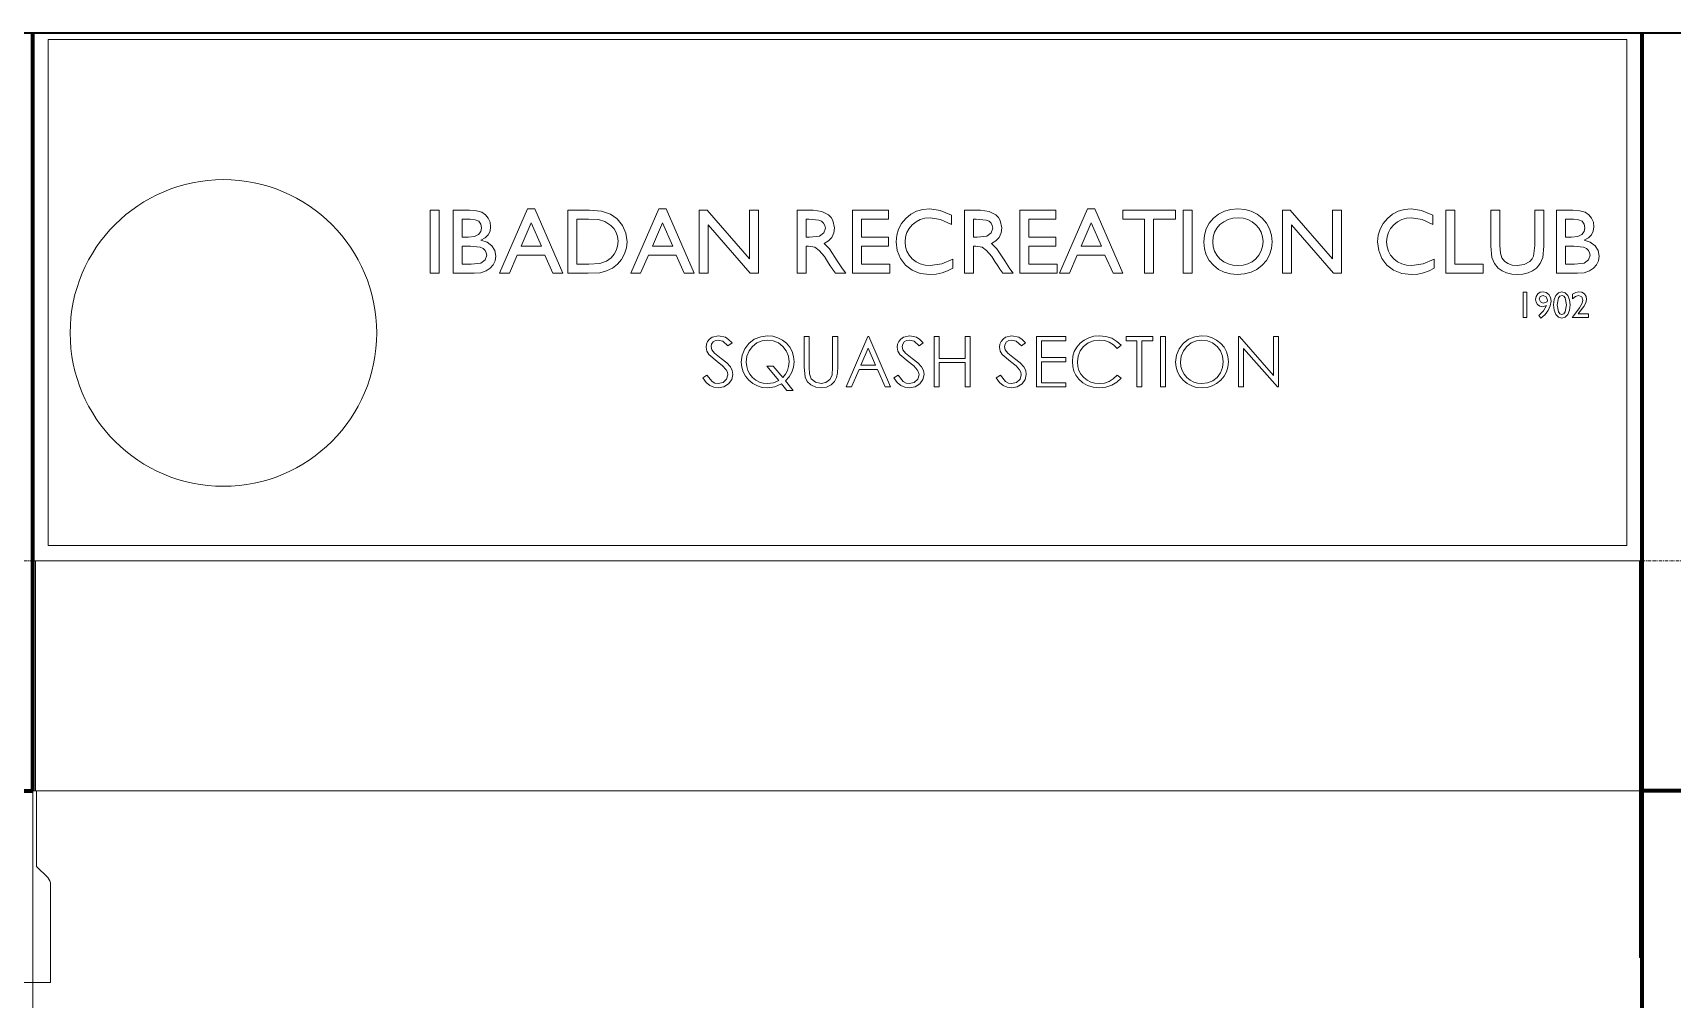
# Model space of a CAD drawing. Header units: inches. Extents: x 22 to 382261, y 22 to 371281.
# Drawn here: x 168533 to 174951, y 142926 to 146707 of the extents above; entities that cross this region are included whole.
import ezdxf

# ---------------------------------------------------------------- set-up
doc = ezdxf.new("R2010")
doc.units = ezdxf.units.IN
doc.header["$MEASUREMENT"] = 0
doc.linetypes.add('Grid Line 1_2_', pattern=[22.225, 12.7, -3.175, 3.175, -3.175])
for name, color, linetype, lineweight in [('A-AREA', 32, 'Continuous', 9), ('A-FLOR-LEVL', 51, 'Continuous', 9), ('A-GENM', 13, 'Continuous', 9), ('A-WALL', 113, 'Continuous', 9), ('I-WALL', 2, 'Continuous', 9), ('Q-CASE', 31, 'Continuous', 9)]:
    doc.layers.add(name, color=color, linetype=linetype, lineweight=lineweight)

# ---------------------------------------------------------------- blocks, each defined once
blk = doc.blocks.new('Walls 1 - Walls 1-356110-Approach Elevation')
at = {"layer": 'A-WALL'}
for p, q in [((-2158.2, 600), (-2158.2, 6416.7)), ((-1938.2, 600), (-1938.2, 6416.7)), ((-1928.2, 600), (-1928.2, 6416.7)), ((-1708.2, 600), (-1708.2, 6416.7)), ((-1693.2, 3450), (-1708.2, 3450)), ((-1693.2, 3155), (-1693.2, 3450)), ((-1649.9, 3111.7), (-1693.2, 3155)), ((-1638.2, 2700), (-1638.2, 3083.4)), ((-1708.2, 2700), (-1638.2, 2700))]:
    blk.add_line(p, q, dxfattribs=at)
blk.add_arc((-1678.2, 3083.4), 40, 0, 45, dxfattribs=at)
blk = doc.blocks.new('Casework 2 - Casework 2-460057-Approach Elevation')
at = {"layer": 'Q-CASE'}
for p, q in [((-1708.2, 6416.7), (-1708.2, 4350)), ((-1648.2, 4410), (-1648.2, 6390)), ((-1648.2, 6390), (4531.8, 6390)), ((4531.8, 6390), (4531.8, 4410)), ((4591.8, 4350), (4591.8, 6416.7)), ((4531.8, 4410), (-1648.2, 4410)), ((-1708.2, 4350), (4591.8, 4350))]:
    blk.add_line(p, q, dxfattribs=at)
blk = doc.blocks.new('Casework 3 - Casework 3-482897-Approach Elevation')
at = {"layer": 'Q-CASE', "lineweight": 35}
blk.add_line((-8728.2, 6416.7), (5461.8, 6416.7), dxfattribs=at)
blk = doc.blocks.new('Casework 5 - Casework 5-493222-Approach Elevation')
at = {"layer": 'Q-CASE'}
for start, end in [(360, 180), (180, 360)]:
    blk.add_arc((-961.9, 5242.1), 600, start, end, dxfattribs=at)
blk = doc.blocks.new('Casework 8 - Casework 8-556727-Approach Elevation')
at = {"layer": 'Q-CASE'}
for p, q in [((-1698.2, 4350), (-1698.2, 3450)), ((4581.8, 2850), (4581.8, 4350.1)), ((4581.8, 2798.9), (4581.8, 2850)), ((4581.8, 2850), (4591.8, 2850)), ((4581.8, 2798.9), (4591.8, 2798.9)), ((-1693.2, 2139), (-1708.2, 2139)), ((-1708.2, 2089), (-1693.2, 2089)), ((1964.8, 2089), (1969.8, 2089)), ((-1693.2, 780), (-1708.2, 780)), ((1048.8, 780), (1043.8, 780)), ((1969.8, 780), (1964.8, 780)), ((-1708.2, 730), (-1693.2, 730)), ((1043.8, 730), (1048.8, 730)), ((1964.8, 730), (1969.8, 730))]:
    blk.add_line(p, q, dxfattribs=at)
blk = doc.blocks.new('Casework 9 - Casework 8-559231-Approach Elevation')
at = {"layer": 'Q-CASE'}
blk.add_line((-1698.2, 4350), (-1698.2, 3450), dxfattribs=at)

msp = doc.modelspace()

# ---------------------------------------------------------------- linework, layer by layer
at = {"layer": 'A-AREA'}
msp.add_line((168533, 143740.7), (174948, 143740.7), dxfattribs=at)
at = {"layer": 'A-FLOR-LEVL', "linetype": 'Grid Line 1_2_'}
for p, q in [((151584.8, 144640.7), (181982.2, 144640.7)), ((151584.8, 143740.7), (181982.2, 143740.7))]:
    msp.add_line(p, q, dxfattribs=at)
at = {"layer": 'A-GENM'}
for p, q in [((170088.3, 146013.4), (170088.3, 145766.4)), ((170123.6, 146013.4), (170088.3, 146013.4)), ((170123.6, 145766.4), (170123.6, 146013.4)), ((170243.1, 146013.4), (170179, 146013.4)), ((170179, 146013.4), (170179, 145766.4)), ((170270, 146011.3), (170243.1, 146013.4)), ((170290.3, 146005.1), (170270, 146011.3)), ((170305.3, 145995.2), (170290.3, 146005.1)), ((170469.4, 146018.4), (170360.4, 145766.4)), ((170498.5, 146018.4), (170469.4, 146018.4)), ((170607.4, 145766.4), (170498.5, 146018.4)), ((170712.6, 146013.4), (170627.5, 146013.4)), ((170627.5, 146013.4), (170627.5, 145766.4)), ((170758.6, 146009.6), (170712.6, 146013.4)), ((170794, 145998.3), (170758.6, 146009.6)), ((170820.9, 145979.6), (170794, 145998.3)), ((170983.5, 146018.4), (170874.5, 145766.4)), ((171012.5, 146018.4), (170983.5, 146018.4)), ((171121.4, 145766.4), (171012.5, 146018.4)), ((171172.3, 146013.4), (171141.6, 146013.4)), ((171141.6, 146013.4), (171141.6, 145766.4)), ((171338.1, 145822.3), (171172.3, 146013.4)), ((171338.1, 146013.4), (171338.1, 145822.3)), ((171373.4, 146013.4), (171338.1, 146013.4)), ((171373.4, 145766.4), (171373.4, 146013.4)), ((171587.7, 146013.4), (171524.6, 146013.4)), ((171524.6, 146013.4), (171524.6, 145766.4)), ((171621.9, 146008.7), (171587.7, 146013.4)), ((171648.3, 145994.8), (171621.9, 146008.7)), ((171741.3, 146013.4), (171741.3, 145766.4)), ((171882.4, 146013.4), (171741.3, 146013.4)), ((171882.4, 145978.1), (171882.4, 146013.4)), ((171992.9, 146009.1), (171970.6, 145997.4)), ((172017.4, 146016.1), (171992.9, 146009.1)), ((172044.1, 146018.4), (172017.4, 146016.1)), ((172084.6, 146012.1), (172044.1, 146018.4)), ((172129.3, 145993.2), (172084.6, 146012.1)), ((172242.8, 146013.4), (172179.7, 146013.4)), ((172179.7, 146013.4), (172179.7, 145766.4)), ((172277.1, 146008.7), (172242.8, 146013.4)), ((172303.4, 145994.8), (172277.1, 146008.7)), ((172396.4, 146013.4), (172396.4, 145766.4)), ((172537.5, 146013.4), (172396.4, 146013.4)), ((172537.5, 145978.1), (172537.5, 146013.4)), ((172661.6, 146018.4), (172552.7, 145766.4)), ((172690.7, 146018.4), (172661.6, 146018.4)), ((172799.6, 145766.4), (172690.7, 146018.4)), ((172799.6, 146013.4), (172799.6, 145978.1)), ((173006.2, 146013.4), (172799.6, 146013.4)), ((173006.2, 145978.1), (173006.2, 146013.4)), ((173036.5, 146013.4), (173036.5, 145766.4)), ((173071.7, 146013.4), (173036.5, 146013.4)), ((173071.7, 145766.4), (173071.7, 146013.4)), ((173197.4, 146009.2), (173174.9, 145997.7)), ((173222.5, 146016.1), (173197.4, 146009.2)), ((173250, 146018.4), (173222.5, 146016.1)), ((173277.6, 146016.1), (173250, 146018.4)), ((173302.8, 146009.2), (173277.6, 146016.1)), ((173325.5, 145997.7), (173302.8, 146009.2)), ((173455.2, 146013.4), (173424.5, 146013.4)), ((173424.5, 146013.4), (173424.5, 145766.4)), ((173621.1, 145822.3), (173455.2, 146013.4)), ((173621.1, 146013.4), (173621.1, 145822.3)), ((173656.3, 146013.4), (173621.1, 146013.4)), ((173656.3, 145766.4), (173656.3, 146013.4)), ((173877.7, 146009.1), (173855.4, 145997.4)), ((173902.2, 146016.1), (173877.7, 146009.1)), ((173928.9, 146018.4), (173902.2, 146016.1)), ((173969.4, 146012.1), (173928.9, 146018.4)), ((174014.1, 145993.2), (173969.4, 146012.1)), ((174064.5, 146013.4), (174064.5, 145766.4)), ((174099.8, 146013.4), (174064.5, 146013.4)), ((174099.8, 145801.7), (174099.8, 146013.4)), ((174276.2, 146013.4), (174240.9, 146013.4)), ((174240.9, 146013.4), (174240.9, 145872.3)), ((174276.2, 145874.5), (174276.2, 146013.4)), ((174412.3, 146013.4), (174412.3, 145874.5)), ((174447.6, 146013.4), (174412.3, 146013.4)), ((174447.6, 145872), (174447.6, 146013.4)), ((174562, 146013.4), (174497.9, 146013.4)), ((174497.9, 146013.4), (174497.9, 145766.4)), ((174589, 146011.3), (174562, 146013.4)), ((174609.3, 146005.1), (174589, 146011.3)), ((174624.2, 145995.2), (174609.3, 146005.1)), ((170214.3, 145907.5), (170214.3, 145978.1)), ((170214.3, 145978.1), (170244.7, 145978.1)), ((170244.7, 145978.1), (170264.5, 145976)), ((170264.5, 145976), (170278.6, 145969.7)), ((170278.6, 145969.7), (170287.1, 145959.1)), ((170289.9, 145944.3), (170286.9, 145929.5)), ((170287.1, 145959.1), (170289.9, 145944.3)), ((170316.2, 145982.2), (170305.3, 145995.2)), ((170322.9, 145966.4), (170316.2, 145982.2)), ((170322.8, 145931.3), (170325.2, 145948.4)), ((170325.2, 145948.4), (170322.9, 145966.4)), ((170444.2, 145872.3), (170483.9, 145964.1)), ((170483.9, 145964.1), (170524, 145872.3)), ((170662.8, 145801.7), (170662.8, 145978.1)), ((170662.8, 145978.1), (170708.8, 145978.1)), ((170708.8, 145978.1), (170747.2, 145976.3)), ((170747.2, 145976.3), (170772.5, 145968.6)), ((170772.5, 145968.6), (170796.1, 145953.8)), ((170796.1, 145953.8), (170808.4, 145940.9)), ((170808.4, 145940.9), (170817.1, 145926.2)), ((170841.7, 145953.7), (170820.9, 145979.6)), ((170854.9, 145923), (170841.7, 145953.7)), ((170958.3, 145872.3), (170997.9, 145964.1)), ((170997.9, 145964.1), (171038, 145872.3)), ((171176.9, 145766.4), (171176.9, 145956.1)), ((171176.9, 145956.1), (171341.4, 145766.4)), ((171559.9, 145907.5), (171559.9, 145978.1)), ((171559.9, 145978.1), (171571.1, 145978.1)), ((171571.1, 145978.1), (171610.5, 145974.6)), ((171610.5, 145974.6), (171621, 145969.8)), ((171621, 145969.8), (171628.9, 145962.5)), ((171628.9, 145962.5), (171633.8, 145953.4)), ((171635.5, 145943.4), (171629.6, 145924.3)), ((171633.8, 145953.4), (171635.5, 145943.4)), ((171658.1, 145984.6), (171648.3, 145994.8)), ((171665.1, 145972.9), (171658.1, 145984.6)), ((171670.7, 145944.4), (171665.1, 145972.9)), ((171668.1, 145924.2), (171670.7, 145944.4)), ((171776.6, 145907.5), (171776.6, 145978.1)), ((171776.6, 145978.1), (171882.4, 145978.1)), ((171922.1, 145939.3), (171915, 145915.2)), ((171934, 145961.3), (171922.1, 145939.3)), ((171950.6, 145981.1), (171934, 145961.3)), ((171970.6, 145997.4), (171950.6, 145981.1)), ((171954.9, 145926.3), (171963.5, 145942.2)), ((171963.5, 145942.2), (171975.7, 145956.4)), ((171975.7, 145956.4), (171990.4, 145968.1)), ((171990.4, 145968.1), (172007, 145976.5)), ((172007, 145976.5), (172025.3, 145981.5)), ((172025.3, 145981.5), (172045.5, 145983.1)), ((172045.5, 145983.1), (172086.9, 145976.8)), ((172086.9, 145976.8), (172129.3, 145957.9)), ((172129.3, 145957.9), (172129.3, 145993.2)), ((172215, 145907.5), (172215, 145978.1)), ((172215, 145978.1), (172226.3, 145978.1)), ((172226.3, 145978.1), (172265.6, 145974.6)), ((172265.6, 145974.6), (172276.2, 145969.8)), ((172276.2, 145969.8), (172284.1, 145962.5)), ((172284.1, 145962.5), (172289, 145953.4)), ((172290.6, 145943.4), (172284.7, 145924.3)), ((172289, 145953.4), (172290.6, 145943.4)), ((172313.3, 145984.6), (172303.4, 145994.8)), ((172320.3, 145972.9), (172313.3, 145984.6)), ((172325.9, 145944.4), (172320.3, 145972.9)), ((172323.3, 145924.2), (172325.9, 145944.4)), ((172431.7, 145907.5), (172431.7, 145978.1)), ((172431.7, 145978.1), (172537.5, 145978.1)), ((172636.4, 145872.3), (172676.1, 145964.1)), ((172676.1, 145964.1), (172716.2, 145872.3)), ((172799.6, 145978.1), (172885.3, 145978.1)), ((172885.3, 145978.1), (172885.3, 145766.4)), ((172920.6, 145766.4), (172920.6, 145978.1)), ((172920.6, 145978.1), (173006.2, 145978.1)), ((173126.5, 145940), (173119.5, 145915.6)), ((173138.3, 145962), (173126.5, 145940)), ((173154.8, 145981.6), (173138.3, 145962)), ((173174.9, 145997.7), (173154.8, 145981.6)), ((173159.3, 145926.7), (173168.1, 145942.6)), ((173168.1, 145942.6), (173180.3, 145956.7)), ((173180.3, 145956.7), (173195.1, 145968.3)), ((173195.1, 145968.3), (173212, 145976.5)), ((173212, 145976.5), (173230.7, 145981.5)), ((173230.7, 145981.5), (173251.4, 145983.1)), ((173251.4, 145983.1), (173271.1, 145981.5)), ((173271.1, 145981.5), (173289.2, 145976.5)), ((173289.2, 145976.5), (173305.8, 145968.1)), ((173305.8, 145968.1), (173320.7, 145956.4)), ((173320.7, 145956.4), (173333, 145942.3)), ((173345.9, 145981.6), (173325.5, 145997.7)), ((173333, 145942.3), (173341.9, 145926.7)), ((173362.7, 145962.1), (173345.9, 145981.6)), ((173374.6, 145940.2), (173362.7, 145962.1)), ((173381.8, 145916), (173374.6, 145940.2)), ((173459.8, 145766.4), (173459.8, 145956.1)), ((173459.8, 145956.1), (173624.3, 145766.4)), ((173806.9, 145939.3), (173799.8, 145915.2)), ((173818.8, 145961.3), (173806.9, 145939.3)), ((173835.4, 145981.1), (173818.8, 145961.3)), ((173855.4, 145997.4), (173835.4, 145981.1)), ((173839.7, 145926.3), (173848.3, 145942.2)), ((173848.3, 145942.2), (173860.5, 145956.4)), ((173860.5, 145956.4), (173875.3, 145968.1)), ((173875.3, 145968.1), (173891.8, 145976.5)), ((173891.8, 145976.5), (173910.2, 145981.5)), ((173910.2, 145981.5), (173930.3, 145983.1)), ((173930.3, 145983.1), (173971.7, 145976.8)), ((173971.7, 145976.8), (174014.1, 145957.9)), ((174014.1, 145957.9), (174014.1, 145993.2)), ((174533.2, 145907.5), (174533.2, 145978.1)), ((174533.2, 145978.1), (174563.6, 145978.1)), ((174563.6, 145978.1), (174583.4, 145976)), ((174583.4, 145976), (174597.5, 145969.7)), ((174597.5, 145969.7), (174606, 145959.1)), ((174608.8, 145944.3), (174605.8, 145929.5)), ((174606, 145959.1), (174608.8, 145944.3)), ((174635.2, 145982.2), (174624.2, 145995.2)), ((174641.9, 145966.4), (174635.2, 145982.2)), ((174641.7, 145931.3), (174644.1, 145948.4)), ((174644.1, 145948.4), (174641.9, 145966.4)), ((170237.8, 145907.5), (170214.3, 145907.5)), ((170214.3, 145801.7), (170214.3, 145872.3)), ((170214.3, 145872.3), (170246.9, 145872.3)), ((170261.9, 145910.1), (170237.8, 145907.5)), ((170246.9, 145872.3), (170284.9, 145868.1)), ((170278, 145917.8), (170261.9, 145910.1)), ((170286.9, 145929.5), (170278, 145917.8)), ((170287.2, 145895.7), (170303.8, 145904.9)), ((170311.1, 145887.6), (170287.2, 145895.7)), ((170303.8, 145904.9), (170315.7, 145916.8)), ((170329.6, 145873.6), (170311.1, 145887.6)), ((170315.7, 145916.8), (170322.8, 145931.3)), ((170341.4, 145855), (170329.6, 145873.6)), ((170524, 145872.3), (170444.2, 145872.3)), ((170817.1, 145926.2), (170822.3, 145909.7)), ((170822.4, 145872.9), (170817.3, 145856)), ((170822.3, 145909.7), (170824.1, 145891.5)), ((170824.1, 145891.5), (170822.4, 145872.9)), ((170859.4, 145889.7), (170854.9, 145923)), ((170856.9, 145865.4), (170859.4, 145889.7)), ((171038, 145872.3), (170958.3, 145872.3)), ((171574.1, 145907.5), (171559.9, 145907.5)), ((171559.9, 145766.4), (171559.9, 145872.3)), ((171559.9, 145872.3), (171569.3, 145872.3)), ((171569.3, 145872.3), (171594.7, 145868.4)), ((171613.1, 145911.7), (171574.1, 145907.5)), ((171629.6, 145924.3), (171613.1, 145911.7)), ((171630.3, 145883.4), (171647.6, 145893.2)), ((171651.4, 145861.7), (171630.3, 145883.4)), ((171647.6, 145893.2), (171660.3, 145907)), ((171660.3, 145907), (171668.1, 145924.2)), ((171882.4, 145907.5), (171776.6, 145907.5)), ((171776.6, 145801.7), (171776.6, 145872.3)), ((171776.6, 145872.3), (171882.4, 145872.3)), ((171882.4, 145872.3), (171882.4, 145907.5)), ((171915, 145915.2), (171912.6, 145888.9)), ((171912.6, 145888.9), (171916.8, 145855.7)), ((171947.9, 145889.4), (171949.6, 145908.7)), ((171949.6, 145870.1), (171947.9, 145889.4)), ((171949.6, 145908.7), (171954.9, 145926.3)), ((171954.8, 145852.5), (171949.6, 145870.1)), ((172229.3, 145907.5), (172215, 145907.5)), ((172215, 145766.4), (172215, 145872.3)), ((172215, 145872.3), (172224.5, 145872.3)), ((172224.5, 145872.3), (172249.8, 145868.4)), ((172268.2, 145911.7), (172229.3, 145907.5)), ((172284.7, 145924.3), (172268.2, 145911.7)), ((172285.5, 145883.4), (172302.7, 145893.2)), ((172306.6, 145861.7), (172285.5, 145883.4)), ((172302.7, 145893.2), (172315.4, 145907)), ((172315.4, 145907), (172323.3, 145924.2)), ((172537.5, 145907.5), (172431.7, 145907.5)), ((172431.7, 145801.7), (172431.7, 145872.3)), ((172431.7, 145872.3), (172537.5, 145872.3)), ((172537.5, 145872.3), (172537.5, 145907.5)), ((172716.2, 145872.3), (172636.4, 145872.3)), ((173119.5, 145915.6), (173117.1, 145888.7)), ((173117.1, 145888.7), (173119.4, 145862.5)), ((173152.4, 145889.3), (173154.1, 145908.9)), ((173154.1, 145870.2), (173152.4, 145889.3)), ((173154.1, 145908.9), (173159.3, 145926.7)), ((173159.4, 145852.8), (173154.1, 145870.2)), ((173341.9, 145926.7), (173347.2, 145909.5)), ((173347.2, 145871.4), (173341.9, 145853.8)), ((173347.2, 145909.5), (173348.9, 145890.7)), ((173348.9, 145890.7), (173347.2, 145871.4)), ((173384.2, 145889.4), (173381.8, 145916)), ((173381.8, 145862.9), (173384.2, 145889.4)), ((173799.8, 145915.2), (173797.4, 145888.9)), ((173797.4, 145888.9), (173801.6, 145855.7)), ((173832.7, 145889.4), (173834.5, 145908.7)), ((173834.5, 145870.1), (173832.7, 145889.4)), ((173834.5, 145908.7), (173839.7, 145926.3)), ((173839.6, 145852.5), (173834.5, 145870.1)), ((174240.9, 145872.3), (174244.8, 145828.1)), ((174278.1, 145845.2), (174276.2, 145874.5)), ((174412.3, 145874.5), (174407.9, 145833.6)), ((174443.5, 145828.6), (174447.6, 145872)), ((174556.7, 145907.5), (174533.2, 145907.5)), ((174533.2, 145801.7), (174533.2, 145872.3)), ((174533.2, 145872.3), (174565.8, 145872.3)), ((174580.9, 145910.1), (174556.7, 145907.5)), ((174565.8, 145872.3), (174603.9, 145868.1)), ((174596.9, 145917.8), (174580.9, 145910.1)), ((174605.8, 145929.5), (174596.9, 145917.8)), ((174606.1, 145895.7), (174622.7, 145904.9)), ((174630, 145887.6), (174606.1, 145895.7)), ((174622.7, 145904.9), (174634.6, 145916.8)), ((174648.5, 145873.6), (174630, 145887.6)), ((174634.6, 145916.8), (174641.7, 145931.3)), ((174660.3, 145855), (174648.5, 145873.6)), ((170287.5, 145805.8), (170248.6, 145801.7)), ((170284.9, 145868.1), (170295.6, 145862.9)), ((170303.9, 145818.4), (170287.5, 145805.8)), ((170295.6, 145862.9), (170303.5, 145855.5)), ((170303.5, 145855.5), (170308.4, 145846.6)), ((170310, 145836.9), (170303.9, 145818.4)), ((170308.4, 145846.6), (170310, 145836.9)), ((170335.8, 145799.6), (170342.9, 145815.3)), ((170345.3, 145833.1), (170341.4, 145855)), ((170342.9, 145815.3), (170345.3, 145833.1)), ((170398.5, 145766.4), (170429, 145837)), ((170429, 145837), (170537.6, 145837)), ((170537.6, 145837), (170569.3, 145766.4)), ((170778.2, 145814), (170752.7, 145805.2)), ((170796.8, 145827.1), (170778.2, 145814)), ((170808.8, 145840.7), (170796.8, 145827.1)), ((170817.3, 145856), (170808.8, 145840.7)), ((170821.8, 145802.3), (170837.8, 145820.9)), ((170837.8, 145820.9), (170849.6, 145842.2)), ((170849.6, 145842.2), (170856.9, 145865.4)), ((170912.5, 145766.4), (170943.1, 145837)), ((170943.1, 145837), (171051.7, 145837)), ((171051.7, 145837), (171083.4, 145766.4)), ((171594.7, 145868.4), (171611.6, 145855.9)), ((171611.6, 145855.9), (171632, 145832.1)), ((171632, 145832.1), (171643.9, 145813)), ((171643.9, 145813), (171654.9, 145795.2)), ((171682.3, 145815), (171651.4, 145861.7)), ((171703, 145783.8), (171682.3, 145815)), ((171916.8, 145855.7), (171929.4, 145824.8)), ((171929.4, 145824.8), (171949.1, 145798.4)), ((171963.5, 145836.7), (171954.8, 145852.5)), ((171975.6, 145822.8), (171963.5, 145836.7)), ((171990.4, 145811.4), (171975.6, 145822.8)), ((172007.1, 145803.2), (171990.4, 145811.4)), ((172134.4, 145821.9), (172090.9, 145803)), ((172134.4, 145786.6), (172134.4, 145821.9)), ((172249.8, 145868.4), (172266.7, 145855.9)), ((172266.7, 145855.9), (172287.1, 145832.1)), ((172287.1, 145832.1), (172299, 145813)), ((172299, 145813), (172310.1, 145795.2)), ((172337.5, 145815), (172306.6, 145861.7)), ((172358.2, 145783.8), (172337.5, 145815)), ((172590.7, 145766.4), (172621.3, 145837)), ((172621.3, 145837), (172729.8, 145837)), ((172729.8, 145837), (172761.6, 145766.4)), ((173119.4, 145862.5), (173126.5, 145838.6)), ((173126.5, 145838.6), (173138.1, 145817)), ((173138.1, 145817), (173154.5, 145797.7)), ((173168.1, 145837.1), (173159.4, 145852.8)), ((173180.3, 145823.1), (173168.1, 145837.1)), ((173195.2, 145811.5), (173180.3, 145823.1)), ((173211.8, 145803.3), (173195.2, 145811.5)), ((173305.7, 145811.8), (173289, 145803.4)), ((173320.7, 145823.6), (173305.7, 145811.8)), ((173333, 145837.9), (173320.7, 145823.6)), ((173341.9, 145853.8), (173333, 145837.9)), ((173345.5, 145797.7), (173362.5, 145817)), ((173362.5, 145817), (173374.5, 145838.8)), ((173374.5, 145838.8), (173381.8, 145862.9)), ((173801.6, 145855.7), (173814.2, 145824.8)), ((173814.2, 145824.8), (173833.9, 145798.4)), ((173848.3, 145836.7), (173839.6, 145852.5)), ((173860.4, 145822.8), (173848.3, 145836.7)), ((173875.2, 145811.4), (173860.4, 145822.8)), ((173891.9, 145803.2), (173875.2, 145811.4)), ((174019.2, 145821.9), (173975.7, 145803)), ((174019.2, 145786.6), (174019.2, 145821.9)), ((174244.8, 145828.1), (174254.6, 145804.3)), ((174283.8, 145826.5), (174278.1, 145845.2)), ((174293.5, 145814.3), (174283.8, 145826.5)), ((174307.2, 145804.8), (174293.5, 145814.3)), ((174393.4, 145813), (174371.5, 145800.8)), ((174402, 145822.5), (174393.4, 145813)), ((174407.9, 145833.6), (174402, 145822.5)), ((174433.5, 145804.3), (174443.5, 145828.6)), ((174606.4, 145805.8), (174567.6, 145801.7)), ((174603.9, 145868.1), (174614.5, 145862.9)), ((174622.8, 145818.4), (174606.4, 145805.8)), ((174614.5, 145862.9), (174622.4, 145855.5)), ((174622.4, 145855.5), (174627.3, 145846.6)), ((174629, 145836.9), (174622.8, 145818.4)), ((174627.3, 145846.6), (174629, 145836.9)), ((174654.7, 145799.6), (174661.9, 145815.3)), ((174664.3, 145833.1), (174660.3, 145855)), ((174661.9, 145815.3), (174664.3, 145833.1)), ((170088.3, 145766.4), (170123.6, 145766.4)), ((170179, 145766.4), (170261.3, 145766.4)), ((170248.6, 145801.7), (170214.3, 145801.7)), ((170261.3, 145766.4), (170286.8, 145768.8)), ((170286.8, 145768.8), (170307.6, 145775.7)), ((170307.6, 145775.7), (170323.9, 145786.3)), ((170323.9, 145786.3), (170335.8, 145799.6)), ((170360.4, 145766.4), (170398.5, 145766.4)), ((170569.3, 145766.4), (170607.4, 145766.4)), ((170627.5, 145766.4), (170707.3, 145766.4)), ((170709.9, 145801.7), (170662.8, 145801.7)), ((170707.3, 145766.4), (170752.9, 145768.3)), ((170752.7, 145805.2), (170709.9, 145801.7)), ((170752.9, 145768.3), (170779, 145775.7)), ((170779, 145775.7), (170801.9, 145786.9)), ((170801.9, 145786.9), (170821.8, 145802.3)), ((170874.5, 145766.4), (170912.5, 145766.4)), ((171083.4, 145766.4), (171121.4, 145766.4)), ((171141.6, 145766.4), (171176.9, 145766.4)), ((171341.4, 145766.4), (171373.4, 145766.4)), ((171524.6, 145766.4), (171559.9, 145766.4)), ((171654.9, 145795.2), (171661.8, 145785.5)), ((171661.8, 145785.5), (171663.9, 145782.6)), ((171663.9, 145782.6), (171674.8, 145766.4)), ((171674.8, 145766.4), (171716.1, 145766.4)), ((171716.1, 145766.4), (171703, 145783.8)), ((171741.3, 145766.4), (171887.4, 145766.4)), ((171887.4, 145801.7), (171776.6, 145801.7)), ((171887.4, 145766.4), (171887.4, 145801.7)), ((171949.1, 145798.4), (171974.8, 145778.3)), ((171974.8, 145778.3), (172006.7, 145765.6)), ((172006.7, 145765.6), (172044.8, 145761.4)), ((172025.8, 145798.3), (172007.1, 145803.2)), ((172046.3, 145796.7), (172025.8, 145798.3)), ((172044.8, 145761.4), (172069.5, 145763)), ((172090.9, 145803), (172046.3, 145796.7)), ((172069.5, 145763), (172092.6, 145767.7)), ((172092.6, 145767.7), (172114.3, 145775.6)), ((172114.3, 145775.6), (172134.4, 145786.6)), ((172179.7, 145766.4), (172215, 145766.4)), ((172310.1, 145795.2), (172316.9, 145785.5)), ((172316.9, 145785.5), (172319, 145782.6)), ((172319, 145782.6), (172329.9, 145766.4)), ((172329.9, 145766.4), (172371.2, 145766.4)), ((172371.2, 145766.4), (172358.2, 145783.8)), ((172396.4, 145766.4), (172542.6, 145766.4)), ((172542.6, 145801.7), (172431.7, 145801.7)), ((172542.6, 145766.4), (172542.6, 145801.7)), ((172552.7, 145766.4), (172590.7, 145766.4)), ((172761.6, 145766.4), (172799.6, 145766.4)), ((172885.3, 145766.4), (172920.6, 145766.4)), ((173036.5, 145766.4), (173071.7, 145766.4)), ((173154.5, 145797.7), (173174.4, 145781.8)), ((173174.4, 145781.8), (173196.6, 145770.5)), ((173196.6, 145770.5), (173221.2, 145763.7)), ((173230.1, 145798.3), (173211.8, 145803.3)), ((173221.2, 145763.7), (173248.1, 145761.4)), ((173250.3, 145796.7), (173230.1, 145798.3)), ((173248.1, 145761.4), (173276.2, 145763.7)), ((173270.5, 145798.4), (173250.3, 145796.7)), ((173289, 145803.4), (173270.5, 145798.4)), ((173276.2, 145763.7), (173301.8, 145770.5)), ((173301.8, 145770.5), (173324.9, 145781.8)), ((173324.9, 145781.8), (173345.5, 145797.7)), ((173424.5, 145766.4), (173459.8, 145766.4)), ((173624.3, 145766.4), (173656.3, 145766.4)), ((173833.9, 145798.4), (173859.7, 145778.3)), ((173859.7, 145778.3), (173891.5, 145765.6)), ((173891.5, 145765.6), (173929.7, 145761.4)), ((173910.6, 145798.3), (173891.9, 145803.2)), ((173931.2, 145796.7), (173910.6, 145798.3)), ((173929.7, 145761.4), (173954.3, 145763)), ((173975.7, 145803), (173931.2, 145796.7)), ((173954.3, 145763), (173977.4, 145767.7)), ((173977.4, 145767.7), (173999.1, 145775.6)), ((173999.1, 145775.6), (174019.2, 145786.6)), ((174064.5, 145766.4), (174210.7, 145766.4)), ((174210.7, 145801.7), (174099.8, 145801.7)), ((174210.7, 145766.4), (174210.7, 145801.7)), ((174254.6, 145804.3), (174269.1, 145786.8)), ((174269.1, 145786.8), (174284.5, 145775.7)), ((174284.5, 145775.7), (174302.1, 145767.7)), ((174302.1, 145767.7), (174322.1, 145763)), ((174324.2, 145798.7), (174307.2, 145804.8)), ((174322.1, 145763), (174344.4, 145761.4)), ((174344.1, 145796.7), (174324.2, 145798.7)), ((174371.5, 145800.8), (174344.1, 145796.7)), ((174344.4, 145761.4), (174366.3, 145763)), ((174366.3, 145763), (174386.1, 145767.8)), ((174386.1, 145767.8), (174403.7, 145775.8)), ((174403.7, 145775.8), (174419, 145786.9)), ((174419, 145786.9), (174433.5, 145804.3)), ((174497.9, 145766.4), (174580.2, 145766.4)), ((174567.6, 145801.7), (174533.2, 145801.7)), ((174580.2, 145766.4), (174605.7, 145768.8)), ((174605.7, 145768.8), (174626.6, 145775.7)), ((174626.6, 145775.7), (174642.9, 145786.3)), ((174642.9, 145786.3), (174654.7, 145799.6)), ((174367.3, 145692), (174367.3, 145593.2)), ((174381.4, 145692), (174367.3, 145692)), ((174381.4, 145593.2), (174381.4, 145692)), ((174424.2, 145685.4), (174417.8, 145675.9)), ((174433.6, 145691.9), (174424.2, 145685.4)), ((174444.9, 145694), (174433.6, 145691.9)), ((174434.2, 145675.5), (174445.3, 145679.9)), ((174457.4, 145691.5), (174444.9, 145694)), ((174445.3, 145679.9), (174457.4, 145674.8)), ((174467.4, 145683.8), (174457.4, 145691.5)), ((174474, 145672), (174467.4, 145683.8)), ((174495.4, 145679.7), (174488.5, 145663.2)), ((174505.8, 145690.5), (174495.4, 145679.7)), ((174505.3, 145669.9), (174511.1, 145677.4)), ((174519, 145694), (174505.8, 145690.5)), ((174511.1, 145677.4), (174519.3, 145679.9)), ((174531.6, 145690.4), (174519, 145694)), ((174519.3, 145679.9), (174526.5, 145677.4)), ((174526.5, 145677.4), (174532, 145669.8)), ((174541.8, 145679.5), (174531.6, 145690.4)), ((174548.5, 145663.1), (174541.8, 145679.5)), ((174572.8, 145691.6), (174560.8, 145684.3)), ((174560.8, 145684.3), (174560.8, 145665.8)), ((174571.4, 145676.2), (174583.4, 145679.9)), ((174585, 145694), (174572.8, 145691.6)), ((174583.4, 145679.9), (174596.3, 145674.9)), ((174597, 145691.9), (174585, 145694)), ((174606.7, 145685.5), (174597, 145691.9)), ((174613.1, 145675.8), (174606.7, 145685.5)), ((174417.8, 145675.9), (174415.7, 145664.4)), ((174415.7, 145664.4), (174417.7, 145653.4)), ((174417.7, 145653.4), (174423.7, 145644.1)), ((174423.7, 145644.1), (174432.5, 145637.7)), ((174447.3, 145619.2), (174427.8, 145601.3)), ((174429.8, 145664.6), (174434.2, 145675.5)), ((174434.6, 145654.1), (174429.8, 145664.6)), ((174432.5, 145637.7), (174442.9, 145635.6)), ((174446, 145649.7), (174434.6, 145654.1)), ((174442.9, 145635.6), (174458.5, 145640.8)), ((174461.2, 145654.9), (174446, 145649.7)), ((174458.5, 145640.8), (174447.3, 145619.2)), ((174452.3, 145603.9), (174465, 145620.5)), ((174457.4, 145674.8), (174462.1, 145661.8)), ((174462.1, 145661.8), (174461.2, 145654.9)), ((174465, 145620.5), (174473.4, 145639)), ((174473.4, 145639), (174476.2, 145657.4)), ((174476.2, 145657.4), (174474, 145672)), ((174488.5, 145663.2), (174486.3, 145642.4)), ((174486.3, 145642.4), (174488.5, 145621.6)), ((174488.5, 145621.6), (174495.1, 145605.3)), ((174500.4, 145642.8), (174505.3, 145669.9)), ((174505.2, 145615.3), (174500.4, 145642.8)), ((174510.9, 145607.8), (174505.2, 145615.3)), ((174531.8, 145615.3), (174526, 145607.8)), ((174536.7, 145642.4), (174531.8, 145615.3)), ((174532, 145669.8), (174536.7, 145642.4)), ((174541.8, 145605.5), (174548.5, 145622)), ((174550.8, 145642.7), (174548.5, 145663.1)), ((174548.5, 145622), (174550.8, 145642.7)), ((174560.8, 145665.8), (174571.4, 145676.2)), ((174587.3, 145631), (174564.8, 145601.4)), ((174585.5, 145612), (174605, 145635.8)), ((174598.6, 145649.2), (174587.3, 145631)), ((174596.3, 145674.9), (174601.2, 145661.4)), ((174601.2, 145661.4), (174598.6, 145649.2)), ((174605, 145635.8), (174613, 145651.2)), ((174613, 145651.2), (174615.3, 145663.8)), ((174615.3, 145663.8), (174613.1, 145675.8)), ((174367.3, 145593.2), (174381.4, 145593.2)), ((174427.8, 145601.3), (174436.5, 145591.2)), ((174436.5, 145591.2), (174452.3, 145603.9)), ((174495.1, 145605.3), (174505.3, 145594.7)), ((174505.3, 145594.7), (174518.5, 145591.2)), ((174518.5, 145605.3), (174510.9, 145607.8)), ((174526, 145607.8), (174518.5, 145605.3)), ((174518.5, 145591.2), (174531.5, 145594.8)), ((174531.5, 145594.8), (174541.8, 145605.5)), ((174564.8, 145601.4), (174558.8, 145593.2)), ((174558.8, 145593.2), (174623.3, 145593.2)), ((174581.8, 145607.4), (174585.5, 145612)), ((174623.3, 145607.4), (174581.8, 145607.4)), ((174623.3, 145593.2), (174623.3, 145607.4)), ((171170.1, 145488.9), (171168.5, 145477.1)), ((171174.8, 145499.7), (171170.1, 145488.9)), ((171182.4, 145508.8), (171174.8, 145499.7)), ((171192.6, 145515.8), (171182.4, 145508.8)), ((171188.2, 145479.7), (171190.2, 145489.7)), ((171190.2, 145489.7), (171196.1, 145497.9)), ((171217.4, 145521.7), (171192.6, 145515.8)), ((171196.1, 145497.9), (171205.2, 145503.4)), ((171205.2, 145503.4), (171216.5, 145505.3)), ((171216.5, 145505.3), (171234.3, 145500.8)), ((171244, 145515.9), (171217.4, 145521.7)), ((171234.3, 145500.8), (171254.1, 145482.3)), ((171256.8, 145507.7), (171244, 145515.9)), ((171254.1, 145482.3), (171270.3, 145494.6)), ((171270.3, 145494.6), (171256.8, 145507.7)), ((171336.3, 145492.2), (171320.1, 145470.9)), ((171357.5, 145508.2), (171336.3, 145492.2)), ((171350.3, 145480.3), (171367.7, 145493.8)), ((171382.4, 145518.3), (171357.5, 145508.2)), ((171367.7, 145493.8), (171388, 145502.4)), ((171409.5, 145521.7), (171382.4, 145518.3)), ((171388, 145502.4), (171409.6, 145505.3)), ((171430.5, 145519.9), (171409.5, 145521.7)), ((171409.6, 145505.3), (171431.1, 145502.4)), ((171449.8, 145514.4), (171430.5, 145519.9)), ((171431.1, 145502.4), (171451.6, 145493.7)), ((171467.3, 145505.2), (171449.8, 145514.4)), ((171451.6, 145493.7), (171469.3, 145480.2)), ((171483.1, 145492.4), (171467.3, 145505.2)), ((171496.3, 145477), (171483.1, 145492.4)), ((171552.5, 145518.4), (171552.5, 145400.5)), ((171572.2, 145518.4), (171552.5, 145518.4)), ((171572.2, 145399.1), (171572.2, 145518.4)), ((171683.8, 145518.4), (171664.1, 145518.4)), ((171664.1, 145518.4), (171664.1, 145399.1)), ((171683.8, 145400.5), (171683.8, 145518.4)), ((171801.9, 145518.4), (171716.6, 145321.5)), ((171805.2, 145518.4), (171801.9, 145518.4)), ((171890.5, 145321.5), (171805.2, 145518.4)), ((171918.3, 145488.9), (171916.8, 145477.1)), ((171923.1, 145499.7), (171918.3, 145488.9)), ((171930.7, 145508.8), (171923.1, 145499.7)), ((171940.8, 145515.8), (171930.7, 145508.8)), ((171936.5, 145479.7), (171938.4, 145489.7)), ((171938.4, 145489.7), (171944.3, 145497.9)), ((171965.6, 145521.7), (171940.8, 145515.8)), ((171944.3, 145497.9), (171953.4, 145503.4)), ((171953.4, 145503.4), (171964.7, 145505.3)), ((171964.7, 145505.3), (171982.6, 145500.8)), ((171992.3, 145515.9), (171965.6, 145521.7)), ((171982.6, 145500.8), (172002.3, 145482.3)), ((172005, 145507.7), (171992.3, 145515.9)), ((172002.3, 145482.3), (172018.5, 145494.6)), ((172018.5, 145494.6), (172005, 145507.7)), ((172061.2, 145518.4), (172061.2, 145321.5)), ((172080.8, 145518.4), (172061.2, 145518.4)), ((172080.8, 145433.1), (172080.8, 145518.4)), ((172202.3, 145518.4), (172182.6, 145518.4)), ((172182.6, 145518.4), (172182.6, 145433.1)), ((172202.3, 145321.5), (172202.3, 145518.4)), ((172318.7, 145488.9), (172317.1, 145477.1)), ((172323.4, 145499.7), (172318.7, 145488.9)), ((172331, 145508.8), (172323.4, 145499.7)), ((172341.2, 145515.8), (172331, 145508.8)), ((172336.8, 145479.7), (172338.8, 145489.7)), ((172338.8, 145489.7), (172344.7, 145497.9)), ((172366, 145521.7), (172341.2, 145515.8)), ((172344.7, 145497.9), (172353.8, 145503.4)), ((172353.8, 145503.4), (172365.1, 145505.3)), ((172365.1, 145505.3), (172382.9, 145500.8)), ((172392.6, 145515.9), (172366, 145521.7)), ((172382.9, 145500.8), (172402.7, 145482.3)), ((172405.4, 145507.7), (172392.6, 145515.9)), ((172402.7, 145482.3), (172418.9, 145494.6)), ((172418.9, 145494.6), (172405.4, 145507.7)), ((172461.5, 145518.4), (172461.5, 145321.5)), ((172576.4, 145518.4), (172461.5, 145518.4)), ((172481.2, 145436.4), (172481.2, 145502)), ((172481.2, 145502), (172576.4, 145502)), ((172576.4, 145502), (172576.4, 145518.4)), ((172632.6, 145492.6), (172619.5, 145477.3)), ((172648.5, 145505.3), (172632.6, 145492.6)), ((172646.5, 145480.4), (172664.2, 145493.8)), ((172666.4, 145514.4), (172648.5, 145505.3)), ((172664.2, 145493.8), (172685, 145502.4)), ((172686.1, 145519.9), (172666.4, 145514.4)), ((172685, 145502.4), (172707.5, 145505.3)), ((172707.7, 145521.7), (172686.1, 145519.9)), ((172707.5, 145505.3), (172728, 145503.2)), ((172733.7, 145519.2), (172707.7, 145521.7)), ((172728, 145503.2), (172746.7, 145496.9)), ((172756.9, 145511.9), (172733.7, 145519.2)), ((172746.7, 145496.9), (172763.3, 145486.7)), ((172776.9, 145500.1), (172756.9, 145511.9)), ((172763.3, 145486.7), (172777.4, 145472.5)), ((172793, 145484.5), (172776.9, 145500.1)), ((172917.7, 145518.4), (172812.7, 145518.4)), ((172812.7, 145518.4), (172812.7, 145502)), ((172812.7, 145502), (172855.3, 145502)), ((172855.3, 145502), (172855.3, 145321.5)), ((172875, 145321.5), (172875, 145502)), ((172875, 145502), (172917.7, 145502)), ((172917.7, 145502), (172917.7, 145518.4)), ((172947.2, 145518.4), (172947.2, 145321.5)), ((172966.9, 145518.4), (172947.2, 145518.4)), ((172966.9, 145321.5), (172966.9, 145518.4)), ((173036.1, 145492.1), (173020, 145470.9)), ((173057.3, 145508.2), (173036.1, 145492.1)), ((173050.2, 145480.2), (173067.7, 145493.7)), ((173081.9, 145518.3), (173057.3, 145508.2)), ((173067.7, 145493.7), (173087.9, 145502.4)), ((173108.4, 145521.7), (173081.9, 145518.3)), ((173087.9, 145502.4), (173109.2, 145505.3)), ((173129.8, 145519.8), (173108.4, 145521.7)), ((173109.2, 145505.3), (173131, 145502.4)), ((173149.3, 145514.3), (173129.8, 145519.8)), ((173131, 145502.4), (173151.5, 145493.7)), ((173167.1, 145505.2), (173149.3, 145514.3)), ((173151.5, 145493.7), (173169.2, 145480.3)), ((173183, 145492.3), (173167.1, 145505.2)), ((173196.1, 145476.8), (173183, 145492.3)), ((173256.6, 145518.4), (173252.4, 145518.4)), ((173252.4, 145518.4), (173252.4, 145321.5)), ((173390.2, 145367), (173256.6, 145518.4)), ((173409.9, 145518.4), (173390.2, 145518.4)), ((173390.2, 145518.4), (173390.2, 145367)), ((173409.9, 145321.5), (173409.9, 145518.4)), ((171168.5, 145477.1), (171171.3, 145462)), ((171171.3, 145462), (171179.5, 145448)), ((171179.5, 145448), (171211.6, 145421)), ((171191, 145467.1), (171188.2, 145479.7)), ((171201.1, 145453.7), (171191, 145467.1)), ((171227.4, 145433.6), (171201.1, 145453.7)), ((171211.6, 145421), (171233.2, 145403.7)), ((171249.7, 145415.9), (171227.4, 145433.6)), ((171309.8, 145446), (171306.4, 145419.1)), ((171320.1, 145470.9), (171309.8, 145446)), ((171326.1, 145419.1), (171328.8, 145442)), ((171328.8, 145442), (171337.1, 145462.7)), ((171337.1, 145462.7), (171350.3, 145480.3)), ((171469.3, 145480.2), (171482.5, 145462.9)), ((171482.5, 145462.9), (171490.7, 145442.5)), ((171490.7, 145442.5), (171493.4, 145419.8)), ((171505.6, 145459.8), (171496.3, 145477)), ((171511.2, 145441), (171505.6, 145459.8)), ((171513.1, 145420.5), (171511.2, 145441)), ((171774.6, 145406.8), (171803.5, 145473.5)), ((171803.5, 145473.5), (171832.4, 145406.8)), ((171916.8, 145477.1), (171919.5, 145462)), ((171919.5, 145462), (171927.7, 145448)), ((171927.7, 145448), (171959.8, 145421)), ((171939.2, 145467.1), (171936.5, 145479.7)), ((171949.3, 145453.7), (171939.2, 145467.1)), ((171975.6, 145433.6), (171949.3, 145453.7)), ((171959.8, 145421), (171981.4, 145403.7)), ((171997.9, 145415.9), (171975.6, 145433.6)), ((172182.6, 145433.1), (172080.8, 145433.1)), ((172317.1, 145477.1), (172319.9, 145462)), ((172319.9, 145462), (172328, 145448)), ((172328, 145448), (172360.1, 145421)), ((172339.6, 145467.1), (172336.8, 145479.7)), ((172349.7, 145453.7), (172339.6, 145467.1)), ((172376, 145433.6), (172349.7, 145453.7)), ((172360.1, 145421), (172381.8, 145403.7)), ((172398.3, 145415.9), (172376, 145433.6)), ((172576.4, 145436.4), (172481.2, 145436.4)), ((172576.4, 145419.9), (172576.4, 145436.4)), ((172604.5, 145441.5), (172602.6, 145421.1)), ((172602.6, 145421.1), (172604.2, 145401.6)), ((172610.1, 145460.2), (172604.5, 145441.5)), ((172619.5, 145477.3), (172610.1, 145460.2)), ((172622.3, 145419.7), (172625.1, 145442.6)), ((172625.1, 145442.6), (172633.3, 145463.1)), ((172633.3, 145463.1), (172646.5, 145480.4)), ((172777.4, 145472.5), (172793, 145484.5)), ((173009.7, 145446), (173006.3, 145419.1)), ((173020, 145470.9), (173009.7, 145446)), ((173026, 145419.1), (173028.7, 145442)), ((173028.7, 145442), (173037, 145462.7)), ((173037, 145462.7), (173050.2, 145480.2)), ((173169.2, 145480.3), (173182.4, 145463)), ((173182.4, 145463), (173190.6, 145442.7)), ((173190.6, 145442.7), (173193.3, 145420.1)), ((173205.5, 145459.6), (173196.1, 145476.8)), ((173211.1, 145440.6), (173205.5, 145459.6)), ((173213, 145420), (173211.1, 145440.6)), ((173272.1, 145321.5), (173272.1, 145472.6)), ((173272.1, 145472.6), (173405.5, 145321.5)), ((171172.2, 145367.4), (171155.4, 145357.3)), ((171155.4, 145357.3), (171168.6, 145339.2)), ((171192.4, 145342.8), (171172.2, 145367.4)), ((171233.2, 145403.7), (171246.8, 145389.2)), ((171246.8, 145389.2), (171252.1, 145379.3)), ((171253.9, 145369.1), (171249, 145352.2)), ((171263.7, 145400.2), (171249.7, 145415.9)), ((171252.1, 145379.3), (171253.9, 145369.1)), ((171271.1, 145385.6), (171263.7, 145400.2)), ((171269.4, 145351), (171273.6, 145370.8)), ((171273.6, 145370.8), (171271.1, 145385.6)), ((171306.4, 145419.1), (171308.2, 145398.9)), ((171308.2, 145398.9), (171313.8, 145380.3)), ((171313.8, 145380.3), (171323.2, 145363.3)), ((171323.2, 145363.3), (171336.3, 145347.7)), ((171327.6, 145402.1), (171326.1, 145419.1)), ((171332.2, 145386.4), (171327.6, 145402.1)), ((171339.8, 145372), (171332.2, 145386.4)), ((171350.4, 145359.1), (171339.8, 145372)), ((171363.2, 145348.4), (171350.4, 145359.1)), ((171431.1, 145403.5), (171406.5, 145403.5)), ((171406.5, 145403.5), (171453.3, 145346.9)), ((171468.6, 145358.2), (171431.1, 145403.5)), ((171479.4, 145371.2), (171468.6, 145358.2)), ((171487.2, 145385.8), (171479.4, 145371.2)), ((171479.5, 145345), (171494.4, 145361.8)), ((171491.9, 145402), (171487.2, 145385.8)), ((171493.4, 145419.8), (171491.9, 145402)), ((171494.4, 145361.8), (171504.8, 145379.7)), ((171504.8, 145379.7), (171511, 145399.2)), ((171511, 145399.2), (171513.1, 145420.5)), ((171552.5, 145400.5), (171556.1, 145359.4)), ((171556.1, 145359.4), (171564.8, 145342.6)), ((171573, 145372.6), (171572.2, 145399.1)), ((171579.9, 145353.1), (171573, 145372.6)), ((171662, 145368.2), (171653.1, 145350.3)), ((171664.1, 145399.1), (171662, 145368.2)), ((171670.8, 145343.2), (171678.6, 145358.2)), ((171678.6, 145358.2), (171682.5, 145376.9)), ((171682.5, 145376.9), (171683.8, 145400.5)), ((171737.7, 145321.5), (171767.5, 145390.4)), ((171767.5, 145390.4), (171839.5, 145390.4)), ((171832.4, 145406.8), (171774.6, 145406.8)), ((171839.5, 145390.4), (171869.4, 145321.5)), ((171920.5, 145367.4), (171903.6, 145357.3)), ((171903.6, 145357.3), (171916.8, 145339.2)), ((171940.6, 145342.8), (171920.5, 145367.4)), ((171981.4, 145403.7), (171995.1, 145389.2)), ((171995.1, 145389.2), (172000.3, 145379.3)), ((172002.1, 145369.1), (171997.3, 145352.2)), ((172011.9, 145400.2), (171997.9, 145415.9)), ((172000.3, 145379.3), (172002.1, 145369.1)), ((172019.3, 145385.6), (172011.9, 145400.2)), ((172017.6, 145351), (172021.8, 145370.8)), ((172021.8, 145370.8), (172019.3, 145385.6)), ((172080.8, 145321.5), (172080.8, 145416.7)), ((172080.8, 145416.7), (172182.6, 145416.7)), ((172182.6, 145416.7), (172182.6, 145321.5)), ((172320.8, 145367.4), (172304, 145357.3)), ((172304, 145357.3), (172317.2, 145339.2)), ((172340.9, 145342.8), (172320.8, 145367.4)), ((172381.8, 145403.7), (172395.4, 145389.2)), ((172395.4, 145389.2), (172400.7, 145379.3)), ((172402.5, 145369.1), (172397.6, 145352.2)), ((172412.3, 145400.2), (172398.3, 145415.9)), ((172400.7, 145379.3), (172402.5, 145369.1)), ((172419.7, 145385.6), (172412.3, 145400.2)), ((172418, 145351), (172422.1, 145370.8)), ((172422.1, 145370.8), (172419.7, 145385.6)), ((172481.2, 145337.9), (172481.2, 145419.9)), ((172481.2, 145419.9), (172576.4, 145419.9)), ((172604.2, 145401.6), (172608.8, 145383.6)), ((172608.8, 145383.6), (172616.6, 145367.1)), ((172616.6, 145367.1), (172627.4, 145352.1)), ((172623.9, 145402.3), (172622.3, 145419.7)), ((172628.4, 145386.3), (172623.9, 145402.3)), ((172636.1, 145371.9), (172628.4, 145386.3)), ((172646.8, 145359), (172636.1, 145371.9)), ((172659.9, 145348.3), (172646.8, 145359)), ((172777.4, 145367.4), (172762.7, 145353.1)), ((172793, 145355.6), (172777.4, 145367.4)), ((173006.3, 145419.1), (173008.2, 145398.9)), ((173008.2, 145398.9), (173013.8, 145380.3)), ((173013.8, 145380.3), (173023.2, 145363.3)), ((173023.2, 145363.3), (173036.3, 145347.7)), ((173027.5, 145402.1), (173026, 145419.1)), ((173032.1, 145386.4), (173027.5, 145402.1)), ((173039.7, 145372), (173032.1, 145386.4)), ((173050.4, 145359.1), (173039.7, 145372)), ((173063.2, 145348.4), (173050.4, 145359.1)), ((173169.2, 145359.2), (173151.8, 145345.9)), ((173182.4, 145376.7), (173169.2, 145359.2)), ((173190.6, 145397.3), (173182.4, 145376.7)), ((173183.1, 145347.9), (173196.2, 145363.5)), ((173193.3, 145420.1), (173190.6, 145397.3)), ((173196.2, 145363.5), (173205.5, 145380.7)), ((173205.5, 145380.7), (173211.2, 145399.5)), ((173211.2, 145399.5), (173213, 145420)), ((171168.6, 145339.2), (171183, 145327.2)), ((171183, 145327.2), (171198.8, 145320.5)), ((171203.5, 145336.7), (171192.4, 145342.8)), ((171198.8, 145320.5), (171216.3, 145318.2)), ((171215.4, 145334.6), (171203.5, 145336.7)), ((171235, 145339.4), (171215.4, 145334.6)), ((171216.3, 145318.2), (171238.4, 145322.1)), ((171249, 145352.2), (171235, 145339.4)), ((171238.4, 145322.1), (171256.9, 145333.9)), ((171256.9, 145333.9), (171269.4, 145351)), ((171336.3, 145347.7), (171352.1, 145334.8)), ((171352.1, 145334.8), (171369.5, 145325.6)), ((171377.3, 145340.7), (171363.2, 145348.4)), ((171369.5, 145325.6), (171388.7, 145320.1)), ((171392.6, 145336.2), (171377.3, 145340.7)), ((171388.7, 145320.1), (171409.6, 145318.2)), ((171409.2, 145334.6), (171392.6, 145336.2)), ((171432, 145337.7), (171409.2, 145334.6)), ((171409.6, 145318.2), (171438.3, 145322)), ((171453.3, 145346.9), (171432, 145337.7)), ((171438.3, 145322), (171464.4, 145333.5)), ((171464.4, 145333.5), (171485.2, 145308.4)), ((171509.8, 145308.4), (171479.5, 145345)), ((171485.2, 145308.4), (171509.8, 145308.4)), ((171564.8, 145342.6), (171579.1, 145329.5)), ((171579.1, 145329.5), (171597.9, 145321)), ((171596.5, 145339.9), (171579.9, 145353.1)), ((171619.1, 145334.6), (171596.5, 145339.9)), ((171597.9, 145321), (171620.1, 145318.2)), ((171638, 145338.8), (171619.1, 145334.6)), ((171620.1, 145318.2), (171640.6, 145321.2)), ((171653.1, 145350.3), (171638, 145338.8)), ((171640.6, 145321.2), (171657.8, 145330.2)), ((171657.8, 145330.2), (171670.8, 145343.2)), ((171716.6, 145321.5), (171737.7, 145321.5)), ((171869.4, 145321.5), (171890.5, 145321.5)), ((171916.8, 145339.2), (171931.2, 145327.2)), ((171931.2, 145327.2), (171947, 145320.5)), ((171951.7, 145336.7), (171940.6, 145342.8)), ((171947, 145320.5), (171964.6, 145318.2)), ((171963.6, 145334.6), (171951.7, 145336.7)), ((171983.3, 145339.4), (171963.6, 145334.6)), ((171964.6, 145318.2), (171986.6, 145322.1)), ((171997.3, 145352.2), (171983.3, 145339.4)), ((171986.6, 145322.1), (172005.1, 145333.9)), ((172005.1, 145333.9), (172017.6, 145351)), ((172061.2, 145321.5), (172080.8, 145321.5)), ((172182.6, 145321.5), (172202.3, 145321.5)), ((172317.2, 145339.2), (172331.6, 145327.2)), ((172331.6, 145327.2), (172347.4, 145320.5)), ((172352.1, 145336.7), (172340.9, 145342.8)), ((172347.4, 145320.5), (172364.9, 145318.2)), ((172364, 145334.6), (172352.1, 145336.7)), ((172383.6, 145339.4), (172364, 145334.6)), ((172364.9, 145318.2), (172387, 145322.1)), ((172397.6, 145352.2), (172383.6, 145339.4)), ((172387, 145322.1), (172405.5, 145333.9)), ((172405.5, 145333.9), (172418, 145351)), ((172461.5, 145321.5), (172576.4, 145321.5)), ((172576.4, 145337.9), (172481.2, 145337.9)), ((172576.4, 145321.5), (172576.4, 145337.9)), ((172627.4, 145352.1), (172643.5, 145337.3)), ((172643.5, 145337.3), (172662.3, 145326.7)), ((172674.5, 145340.7), (172659.9, 145348.3)), ((172662.3, 145326.7), (172683.8, 145320.3)), ((172690.8, 145336.1), (172674.5, 145340.7)), ((172683.8, 145320.3), (172708, 145318.2)), ((172708.7, 145334.6), (172690.8, 145336.1)), ((172708, 145318.2), (172733.6, 145320.7)), ((172728.4, 145336.7), (172708.7, 145334.6)), ((172746.4, 145342.8), (172728.4, 145336.7)), ((172733.6, 145320.7), (172756.6, 145328)), ((172762.7, 145353.1), (172746.4, 145342.8)), ((172756.6, 145328), (172776.6, 145339.8)), ((172776.6, 145339.8), (172793, 145355.6)), ((172855.3, 145321.5), (172875, 145321.5)), ((172947.2, 145321.5), (172966.9, 145321.5)), ((173036.3, 145347.7), (173052.2, 145334.8)), ((173052.2, 145334.8), (173069.7, 145325.6)), ((173077.3, 145340.7), (173063.2, 145348.4)), ((173069.7, 145325.6), (173089, 145320.1)), ((173092.6, 145336.2), (173077.3, 145340.7)), ((173089, 145320.1), (173110, 145318.2)), ((173109.2, 145334.6), (173092.6, 145336.2)), ((173131.4, 145337.4), (173109.2, 145334.6)), ((173110, 145318.2), (173130.7, 145320.1)), ((173130.7, 145320.1), (173149.8, 145325.6)), ((173151.8, 145345.9), (173131.4, 145337.4)), ((173149.8, 145325.6), (173167.2, 145334.9)), ((173167.2, 145334.9), (173183.1, 145347.9)), ((173252.4, 145321.5), (173272.1, 145321.5)), ((173405.5, 145321.5), (173409.9, 145321.5))]:
    msp.add_line(p, q, dxfattribs=at)
at = {"layer": 'I-WALL', "lineweight": 70}
for p, q in [((168533, 143740.7), (168533, 146707.4)), ((174833, 140990.7), (174833, 146707.4)), ((164730.9, 143740.7), (168533, 143740.7)), ((175063, 143740.7), (174833, 143740.7))]:
    msp.add_line(p, q, dxfattribs=at)
at = {"layer": 'I-WALL'}
for p, q in [((168533, 142990.7), (168533, 143740.7)), ((174823, 143740.7), (168548, 143740.7)), ((165755.5, 142990.7), (168533, 142990.7))]:
    msp.add_line(p, q, dxfattribs=at)

# ---------------------------------------------------------------- block references
at = {"layer": 'A-WALL'}
msp.add_blockref('Walls 1 - Walls 1-356110-Approach Elevation', (170241.2, 140290.7), dxfattribs=at)
at = {"layer": 'Q-CASE', "lineweight": 35}
msp.add_blockref('Casework 3 - Casework 3-482897-Approach Elevation', (170241.2, 140290.7), dxfattribs=at)
at = {"layer": 'Q-CASE'}
for name in ['Casework 2 - Casework 2-460057-Approach Elevation', 'Casework 5 - Casework 5-493222-Approach Elevation', 'Casework 8 - Casework 8-556727-Approach Elevation', 'Casework 9 - Casework 8-559231-Approach Elevation']:
    msp.add_blockref(name, (170241.2, 140290.7), dxfattribs=at)

doc.saveas('drawing.dxf')
